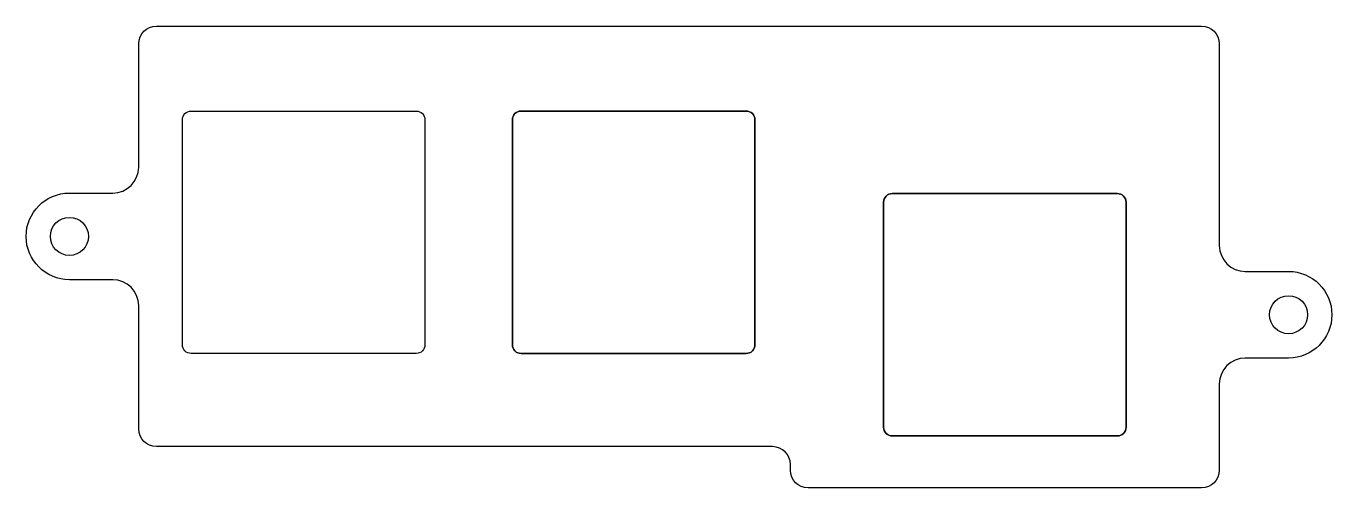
# Model space of a CAD drawing. Header units: millimetres. Extents: x -16 to 59.4, y 92.4 to 119.1.
import ezdxf

# ---------------------------------------------------------------- set-up
doc = ezdxf.new("R2010")
doc.units = ezdxf.units.MM
doc.layers.get('0').update_dxf_attribs({"linetype": 'CONTINUOUS'})

msp = doc.modelspace()

# ---------------------------------------------------------------- linework, layer by layer
for points in [[(-9.525, 118.037, -0.414213562), (-8.5, 119.062), (51.83745, 119.062, -0.414213562), (52.86245, 118.037), (52.86245, 106.39385, 0.414213562), (54.36245, 104.89385), (56.86245, 104.89385, -1), (56.86245, 99.89385), (54.36245, 99.89385, 0.414213562), (52.86245, 98.39385), (52.86245, 93.41885, -0.414213562), (51.83745, 92.39385), (29.12495, 92.39385, -0.414213562), (28.09995, 93.41885), (28.09995, 93.74975, 0.414213562), (27.07495, 94.77475), (-8.5, 94.77475, -0.414213562), (-9.525, 95.79975), (-9.525, 102.918375, 0.414213562), (-11.025, 104.418375), (-13.525, 104.418375, -1), (-13.525, 109.418375), (-11.025, 109.418375, 0.414213562), (-9.525, 110.918375)], [(-9.525, 95.79975), (-9.525, 102.918375, 0.414213562), (-11.025, 104.418375), (-13.525, 104.418375, -1), (-13.525, 109.418375), (-11.025, 109.418375, 0.414213562), (-9.525, 110.918375), (-9.525, 118.037, -0.414213562), (-8.5, 119.062), (51.83745, 119.062, -0.414213562), (52.86245, 118.037), (52.86245, 106.39385, 0.414213562), (54.36245, 104.89385), (56.86245, 104.89385, -1), (56.86245, 99.89385), (54.36245, 99.89385, 0.414213562), (52.86245, 98.39385), (52.86245, 93.41885, -0.414213562), (51.83745, 92.39385), (29.12495, 92.39385, -0.414213562), (28.09995, 93.41885), (28.09995, 93.74975, 0.414213562), (27.07495, 94.77475), (-8.5, 94.77475, -0.414213562)], [(6.5, 114.156, -0.414213562), (7, 113.656), (7, 100.656, -0.414213562), (6.5, 100.156), (-6.5, 100.156, -0.414213562), (-7, 100.656), (-7, 113.656, -0.414213562), (-6.5, 114.156)], [(-7, 113.656, -0.414213562), (-6.5, 114.156), (6.5, 114.156, -0.414213562), (7, 113.656), (7, 100.656, -0.414213562), (6.5, 100.156), (-6.5, 100.156, -0.414213562), (-7, 100.656)], [(25.55, 114.156, -0.414213562), (26.05, 113.656), (26.05, 100.656, -0.414213562), (25.55, 100.156), (12.55, 100.156, -0.414213562), (12.05, 100.656), (12.05, 113.656, -0.414213562), (12.55, 114.156)], [(26.05, 100.656), (26.05, 113.656, 0.414213562), (25.55, 114.156), (12.55, 114.156, 0.414213562), (12.05, 113.656), (12.05, 100.656, 0.414213562), (12.55, 100.156), (25.55, 100.156, 0.414213562)], [(47.4812, 95.8937, -0.414213562), (46.9812, 95.3937), (33.9812, 95.3937, -0.414213562), (33.4812, 95.8937), (33.4812, 108.894, -0.414213562), (33.9812, 109.394), (46.9812, 109.394, -0.414213562), (47.4812, 108.894)], [(33.9812, 95.3937), (46.9812, 95.3937, 0.414213562), (47.4812, 95.8937), (47.4812, 108.894, 0.414213562), (46.9812, 109.394), (33.9812, 109.394, 0.414213562), (33.4812, 108.894), (33.4812, 95.8937, 0.414213562)]]:
    msp.add_lwpolyline(points, format="xyb", close=True)
for centre in [(-13.525, 106.918375), (-13.525, 106.918375), (56.86245, 102.39385), (56.86245, 102.39385)]:
    msp.add_circle(centre, 1.1)

doc.saveas('drawing.dxf')
